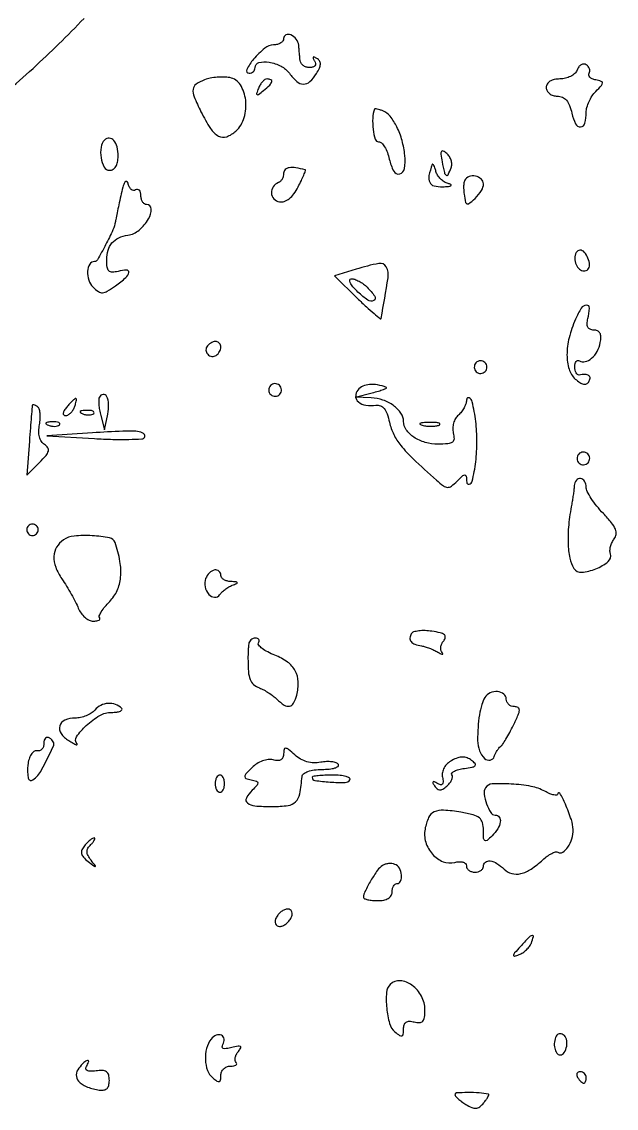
# Model space of a CAD drawing. Extents: x 0 to 5034, y 0 to 2560.
# Drawn here: x 3135.1 to 3239.3, y 987.6 to 1178 of the extents above; entities that cross this region are included whole.
import ezdxf

# ---------------------------------------------------------------- set-up
doc = ezdxf.new("R2010")
doc.units = 0

msp = doc.modelspace()

# ---------------------------------------------------------------- linework, layer by layer
msp.add_lwpolyline([(3127.396777, 1161.536117, 0.015709), (3137.095668, 1169.862637, 0.016743), (3146.041861, 1178.612574, 0.011542)], format="xyb")
for points in [[(3181, 1175.083333, -0.157434), (3180.865784, 1174.667636, -0.095035), (3180.485938, 1174.308998, -0.07766), (3179.919224, 1174.061219, -0.059874), (3179.25, 1173.968575, 0.16971), (3177.700726, 1173.39571, 0.041874), (3175.732904, 1171.471902, 0.064242), (3174.537974, 1169.666615, 0.555161), (3174.953315, 1169, 0.094473), (3175.352843, 1169.076169, 0.096755), (3175.692536, 1169.29375, 0.098943), (3175.919924, 1169.618427, 0.103799), (3176, 1170, -0.342528), (3176.673014, 1170.867159, -0.10436), (3178.446684, 1170.94315, -0.077433), (3180.550323, 1170.246714, -0.118554), (3182, 1169, 0.053931), (3183.302006, 1167.551769, 0.182222), (3184.468167, 1167.099094, 0.195309), (3185.588298, 1167.541276, 0.062784), (3186.738975, 1168.95364, 0.030514), (3187.265936, 1169.924603, 0.101301), (3187.433776, 1170.62775, 0.155512), (3187.281276, 1171.165872, 0.108553), (3186.825013, 1171.608148, 0.030925), (3186.380985, 1171.845983, 0.32397), (3186.189967, 1171.807921, 0.305137), (3186.158871, 1171.609149, 0.029116), (3186.404508, 1171.154508, -0.099174), (3186.57641, 1170.692032, -0.20018), (3186.486737, 1170.320715, -0.168066), (3186.138375, 1170.079475, -0.068269), (3185.559017, 1170, -0.077438), (3184.954707, 1170.094157, -0.083231), (3184.424077, 1170.367188, -0.091028), (3184.047635, 1170.772934, -0.119153), (3183.88465, 1171.25, 0.000253), (3183.830814, 1171.830188, 0.000135), (3183.763631, 1172.548149, 0.000134), (3183.694595, 1173.281655, 0.000209), (3183.63465, 1173.913912, 0.143355), (3183.210827, 1174.975902, 0.122754), (3182.257985, 1175.718502, 0.215017), (3181.40453, 1175.713511, 0.293346)], [(3232.385948, 1169.563382, -0.115732), (3231.979484, 1168.965214, -0.065629), (3231.259304, 1168.459243, -0.060022), (3230.352748, 1168.116489, -0.060466), (3229.393011, 1168, 0.05124), (3228.408704, 1167.898863, 0.089017), (3227.648835, 1167.593294, 0.115825), (3227.172595, 1167.112137, 0.138282), (3227, 1166.5, 0.127193), (3227.147914, 1165.927952, 0.100758), (3227.56416, 1165.440625, 0.089594), (3228.186814, 1165.113011, 0.07656), (3228.920545, 1165, -0.105248), (3229.815922, 1164.809415, -0.111015), (3230.536422, 1164.272329, -0.084661), (3231.092362, 1163.345257, -0.038783), (3231.501917, 1161.991274, 0.057122), (3232.140286, 1160.129525, 0.304414), (3233.018629, 1159.608557, 0.329515), (3233.769112, 1160.230832, 0.06055), (3234, 1162.130446, -0.067788), (3234.121599, 1163.02323, -0.039041), (3234.493087, 1164.044792, -0.038241), (3235.036043, 1165.030991, -0.051468), (3235.678593, 1165.821429, 0.010144), (3236.692177, 1166.876982, 0.189972), (3236.855362, 1167.298508, 0.328697), (3236.641842, 1167.584539, 0.026034), (3235.66635, 1167.825682, -0.054043), (3235.05743, 1168.012886, -0.097078), (3234.62746, 1168.306916, -0.144875), (3234.441692, 1168.655444, -0.191162), (3234.504069, 1169.006584, 0.118911), (3234.626979, 1169.381411, 0.10065), (3234.576744, 1169.796374, 0.0923), (3234.360134, 1170.188046, 0.082177), (3234.009249, 1170.494284, 0.146423), (3233.572428, 1170.611796, 0.1238), (3233.110262, 1170.48173, 0.100766), (3232.691865, 1170.11363, 0.070617)], [(3167.159077, 1167.863143, 0.060035), (3165.665898, 1167.096678, 0.219219), (3165.127687, 1166.208945, 0.128267), (3165.31643, 1164.886168, 0.016469), (3166.520749, 1162.258863, 0.026297), (3168.195726, 1159.301449, 0.125483), (3169.600492, 1157.984269, 0.218562), (3171.020598, 1157.880113, 0.098537), (3172.645562, 1158.884417, 0.135639), (3174.09374, 1161.240422, 0.099576), (3174.349265, 1164.311548, 0.111989), (3173.413935, 1166.968062, 0.208007), (3171.561094, 1168.233072, 0.042221), (3170.545266, 1168.339606, 0.025991), (3169.342788, 1168.301271, 0.025974), (3168.148922, 1168.13817, 0.041674)], [(3176.584097, 1166.358556, 0.012731), (3176.264678, 1165.458284, 0.389672), (3176.355597, 1165.258808, 0.27071), (3176.617386, 1165.292701, 0.008807), (3177.477108, 1165.981001, 0.017238), (3178.562498, 1166.946872, 0.127361), (3178.925, 1167.530548, 0.389178), (3178.765008, 1167.870501, 0.097466), (3178.106989, 1168, 0.148172), (3177.719384, 1167.882557, 0.058677), (3177.291272, 1167.517826, 0.05126), (3176.891147, 1166.986565, 0.0442)], [(3196.918758, 1162.718615, 0.077469), (3196.596207, 1161.136959, 0.042921), (3196.673686, 1159.163673, 0.040947), (3197.033158, 1157.450949, 0.331963), (3197.637523, 1157, -0.200029), (3198.146785, 1156.787774, -0.057701), (3198.684514, 1156.10319, -0.048205), (3199.166613, 1155.115822, -0.035434), (3199.511634, 1153.94703, 0.066209), (3200.274387, 1151.847222, 0.344816), (3201.322627, 1151.371488, 0.30463), (3202.159547, 1152.285602, 0.061435), (3202.222714, 1154.604892, 0.043282), (3201.742703, 1157.213179, 0.047743), (3200.829301, 1159.611285, 0.05339), (3199.646782, 1161.472475, 0.133713), (3198.359405, 1162.415578, 0.015056), (3197.832401, 1162.599806, 0.024721), (3197.375461, 1162.719777, 0.021943), (3197.017457, 1162.778818, 0.346597)], [(3149.63948, 1157.306147, 0.162768), (3149.006107, 1156.036371, 0.075333), (3149.025504, 1154.170117, 0.083344), (3149.573977, 1152.553459, 0.276062), (3150.5, 1152, 0.1393), (3151.115743, 1152.17494, 0.117066), (3151.596373, 1152.656831, 0.088683), (3151.900008, 1153.430217, 0.049343), (3152, 1154.440983, 0.056552), (3151.813511, 1156.084539, 0.11631), (3151.244782, 1157.239559, 0.2139), (3150.461201, 1157.627999, 0.209008)], [(3208.753577, 1153.508745, 0.008542), (3209.151909, 1151.602208, 0.189042), (3209.464673, 1151.141813, 0.456022), (3209.809772, 1151.231882, 0.023351), (3210.33357, 1152.426887, 0.095274), (3210.44525, 1153.053294, 0.069902), (3210.337356, 1153.752421, 0.067863), (3210.034799, 1154.415252, 0.078747), (3209.577559, 1154.935632, 0.04811), (3208.941025, 1155.367919, 0.407419), (3208.63868, 1155.283155, 0.166021), (3208.543207, 1154.798873, 0.013623)], [(3181, 1151.494849, -0.064527), (3180.930968, 1150.962168, -0.062641), (3180.728281, 1150.458904, -0.06784), (3180.428773, 1150.059526, -0.111961), (3180.075, 1149.833333, 0.158009), (3179.161418, 1149.12532, 0.165373), (3178.857888, 1148.029815, 0.171406), (3179.287557, 1147.005007, 0.168533), (3180.26866, 1146.468582, 0.126957), (3181.113017, 1146.541496, 0.084049), (3181.968515, 1147.016001, 0.065961), (3182.793614, 1147.875546, 0.039013), (3183.544341, 1149.085745, 0.008011), (3184.102489, 1150.20883, 0.013661), (3184.527692, 1151.166413, 0.007472), (3184.838094, 1151.95355, 0.440812), (3184.77568, 1152.076511, 0.026655), (3183.113096, 1152.443805, 0.079411), (3181.950523, 1152.450358, 0.152045), (3181.268286, 1152.116894, 0.206457)], [(3207.03949, 1153, 0.036904), (3206.453338, 1151.062361, 0.164907), (3206.578186, 1149.898795, 0.226434), (3207.339241, 1149.268519, 0.072596), (3208.838484, 1149.116001, 0.012428), (3209.860457, 1149.186025, 0.107946), (3210.292089, 1149.323492, 0.589461), (3210.289103, 1149.490687, 0.057493), (3209.811484, 1149.677485, -0.076457), (3209.132542, 1149.973034, -0.05561), (3208.488108, 1150.488108, -0.05561), (3207.973034, 1151.132542, -0.076457), (3207.677485, 1151.811484, 0.01681), (3207.492869, 1152.426621, 0.041891), (3207.306313, 1152.857123, 0.112853), (3207.152515, 1153.033398, 0.492929)], [(3212.744151, 1150.25, 0.084295), (3212.5643, 1149.656551, 0.039983), (3212.527328, 1148.855923, 0.029142), (3212.625008, 1147.797693, 0.011969), (3212.875, 1146.377555, 0.517621), (3213.393174, 1146.147815, 0.066661), (3214.524254, 1147.04593, 0.046827), (3215.654697, 1148.464058, 0.145873), (3216, 1149.622445, 0.215012), (3215.616057, 1150.474011, 0.134104), (3214.616839, 1150.96538, 0.129274), (3213.478902, 1150.889356, 0.198681)], [(3152.459304, 1147.5, 0.000847), (3152.121246, 1145.931265, 0.001185), (3151.824836, 1144.528125, 0.000704), (3151.579495, 1143.344634, 0.015784), (3151.519827, 1143, -0.07284), (3151.091517, 1141.539651, -0.012678), (3149.822933, 1138.953669, -0.006597), (3148.40034, 1136.315987, -0.272184), (3147.862877, 1136, 0.263294), (3147.028085, 1135.527665, 0.121696), (3146.648543, 1134.29544, 0.094639), (3146.852689, 1132.759345, 0.116664), (3147.609818, 1131.533039, 0.044995), (3148.547684, 1130.750321, 0.166973), (3149.278345, 1130.544445, 0.123612), (3150.113168, 1130.804721, 0.02012), (3151.535903, 1131.754101, 0.019947), (3153.364508, 1133.198538, 0.171997), (3153.874794, 1134.086297, 0.482065), (3153.499135, 1134.516891, 0.052752), (3152, 1134.289749, -0.055401), (3150.979483, 1134.140636, -0.210106), (3150.394372, 1134.374193, -0.164033), (3150.082824, 1135.016436, -0.031631), (3150, 1136.324352, -0.070669), (3150.237042, 1137.993105, -0.108327), (3150.932018, 1139.271259, -0.107748), (3152.101186, 1140.145936, -0.069358), (3153.730011, 1140.630462, 0.139109), (3155.666096, 1141.511567, 0.080238), (3157.34186, 1143.472534, 0.142971), (3157.809032, 1145.207805, 0.408067), (3157, 1146, -0.153634), (3156.618621, 1146.120018, -0.097988), (3156.29375, 1146.457961, -0.080552), (3156.074545, 1146.962904, -0.062283), (3156, 1147.559017, 0.060173), (3155.932866, 1148.114845, 0.128661), (3155.728482, 1148.492265, 0.191448), (3155.426126, 1148.634699, 0.155102), (3155.075682, 1148.546774, -0.183608), (3154.691334, 1148.472695, -0.139744), (3154.302008, 1148.660981, -0.097219), (3153.965249, 1149.105051, -0.05646), (3153.739875, 1149.737757, 0.255047), (3153.494086, 1150.013051, 0.363199), (3153.201717, 1149.904915, 0.062207), (3152.840162, 1149.038955, 0.01433)], [(3232, 1136.559017, 0.09848), (3232.213704, 1135.484534, 0.119858), (3232.817565, 1134.658465, 0.164168), (3233.58897, 1134.354327, 0.211971), (3234.291619, 1134.624952, 0.218914), (3234.58367, 1135.414306, 0.079214), (3234.298867, 1136.605117, 0.079209), (3233.65787, 1137.648401, 0.218838), (3232.893011, 1138, 0.15858), (3232.552406, 1137.889187, 0.097032), (3232.262322, 1137.576711, 0.078855), (3232.066453, 1137.110074, 0.060079)], [(3193.690418, 1134.668942), (3189.880835, 1133.5), (3193.940418, 1129.547052, 0.006329), (3195.503618, 1128.062995, 0.011292), (3196.831653, 1126.888336, 0.006116), (3197.923914, 1125.987998, 0.568702), (3198.082231, 1126.047052, 0.006135), (3199.28193, 1133.150135, 0.157834), (3198.978421, 1135.054619, 0.335881), (3197.692213, 1135.678451, 0.025312)], [(3195.651786, 1131.491071, -0.045385), (3196.967643, 1129.911888, -0.451659), (3196.783114, 1129.172215, -0.27768), (3195.753916, 1129.238033, -0.038483), (3194.021031, 1130.646539, -0.023525), (3193.137239, 1131.568392, -0.063336), (3192.6325, 1132.32097, -0.17179), (3192.574697, 1132.784674, -0.352206), (3192.84246, 1133, -0.086795), (3193.447874, 1132.894109, -0.036663), (3194.204113, 1132.556752, -0.034863), (3194.978416, 1132.068501, -0.038295)], [(3232.109645, 1125.885576, 0.043063), (3231.0027, 1122.660662, 0.060801), (3230.630013, 1119.649019, 0.07397), (3230.998348, 1117.144115, 0.136224), (3232.09215, 1115.416606, 0.036197), (3232.883199, 1114.7986, 0.097836), (3233.537734, 1114.525112, 0.157127), (3234.058709, 1114.583163, 0.149741), (3234.45974, 1114.934857, 0.1149), (3234.672998, 1115.568237, 0.271724), (3234.470903, 1116.003535, 0.152247), (3233.834094, 1116.20285, 0.03946), (3232.75, 1116.118421, -0.211938), (3232.464248, 1116.194772, -0.103366), (3232.220313, 1116.492747, -0.073584), (3232.054926, 1116.97075, -0.046583), (3232, 1117.559017, -0.050757), (3232.057248, 1118.121503, -0.110344), (3232.234338, 1118.515244, -0.18554), (3232.495931, 1118.679773, -0.189237), (3232.797746, 1118.625, 0.201571), (3233.829354, 1118.463002, 0.119322), (3234.952107, 1119.046907, 0.091646), (3235.913837, 1120.258528, 0.074609), (3236.466008, 1121.823495, 0.045373), (3236.563418, 1122.798583, 0.123469), (3236.401805, 1123.468232, 0.168507), (3235.985866, 1123.85916, 0.105522), (3235.325951, 1124, -0.095988), (3234.66917, 1124.127259, -0.179307), (3234.273634, 1124.486698, -0.136473), (3234.14458, 1125.101039, -0.047928), (3234.289489, 1125.999004, 0.051242), (3234.574501, 1127.842577, 0.444707), (3234.053063, 1128.363494, 0.244168), (3233.143441, 1127.829365, 0.036055)], [(3167.542705, 1121.069098, 0.195483), (3167.412739, 1120.300347, 0.177971), (3167.849183, 1119.620737, 0.173509), (3168.632003, 1119.375083, 0.18866), (3169.36052, 1119.693853, 0.094258), (3169.860497, 1120.428701, 0.135693), (3169.969472, 1121.203471, 0.182678), (3169.664889, 1121.772622, 0.181466), (3169.059017, 1122, 0.08447), (3168.65652, 1121.931514, 0.05343), (3168.225445, 1121.726548, 0.051896), (3167.832549, 1121.425195, 0.064898)], [(3214.552786, 1118.08541, 0.099038), (3214.401684, 1117.679226, 0.097945), (3214.417584, 1117.244476, 0.097945), (3214.597789, 1116.848514, 0.099038), (3214.91459, 1116.552786, 0.099038), (3215.320774, 1116.401684, 0.097945), (3215.755524, 1116.417584, 0.097945), (3216.151486, 1116.597789, 0.099038), (3216.447214, 1116.91459, 0.099038), (3216.598316, 1117.320774, 0.097945), (3216.582416, 1117.755524, 0.097945), (3216.402211, 1118.151486, 0.099038), (3216.08541, 1118.447214, 0.099038), (3215.679226, 1118.598316, 0.097945), (3215.244476, 1118.582416, 0.097945), (3214.848514, 1118.402211, 0.099038)], [(3178.552786, 1114.08541, 0.099038), (3178.401684, 1113.679226, 0.097945), (3178.417584, 1113.244476, 0.097945), (3178.597789, 1112.848514, 0.099038), (3178.91459, 1112.552786, 0.099038), (3179.320774, 1112.401684, 0.097945), (3179.755524, 1112.417584, 0.097945), (3180.151486, 1112.597789, 0.099038), (3180.447214, 1112.91459, 0.099038), (3180.598316, 1113.320774, 0.097945), (3180.582416, 1113.755524, 0.097945), (3180.402211, 1114.151486, 0.099038), (3180.08541, 1114.447214, 0.099038), (3179.679226, 1114.598316, 0.097945), (3179.244476, 1114.582416, 0.097945), (3178.848514, 1114.402211, 0.099038)], [(3193.99513, 1113.494132, 0.184206), (3193.621522, 1112.397652, 0.211523), (3194.102241, 1111.409648, 0.137924), (3195.411869, 1110.813866, 0.079069), (3197.160084, 1110.822584, -0.13791), (3197.946494, 1110.734697, -0.12924), (3198.594782, 1110.249553, -0.083362), (3199.117771, 1109.303416, -0.030614), (3199.537349, 1107.829953, 0.059951), (3200.27917, 1105.70561, 0.056432), (3201.51547, 1103.770277, 0.0332), (3203.678387, 1101.437272, 0.007115), (3207.747228, 1097.702574, 0.021187), (3208.980847, 1096.69268, 0.149738), (3209.701105, 1096.432725, 0.177852), (3210.378725, 1096.644509, 0.032625), (3211.381146, 1097.524003, -0.009839), (3212.386072, 1098.490138, -0.21979), (3212.760854, 1098.611574, -0.34672), (3212.987765, 1098.384, -0.019471), (3213.070285, 1097.321429, 0.468046), (3213.502034, 1096.988617, 0.284236), (3214.025947, 1097.499363, 0.031902), (3214.650418, 1100.921851, 0.029182), (3214.859429, 1104.5, 0.029898), (3214.651093, 1107.98099, 0.029639), (3214.029029, 1111.42261, 0.211271), (3213.498424, 1112.114112, 0.55527), (3213.070285, 1111.872445, -0.068472), (3212.94155, 1111.16454, -0.042013), (3212.610346, 1110.382465, -0.041384), (3212.143054, 1109.649059, -0.057077), (3211.603235, 1109.085677, 0.089361), (3211.107144, 1108.496486, 0.061545), (3210.767579, 1107.690284, 0.059932), (3210.62762, 1106.800302, 0.07314), (3210.719866, 1105.963232, -0.067584), (3210.844186, 1104.939239, -0.235056), (3210.547561, 1104.363693, -0.138787), (3209.7611, 1104.070019, -0.020394), (3208.045203, 1104, -0.067728), (3205.789104, 1104.307009, -0.078673), (3203.819926, 1105.204212, -0.092955), (3202.473824, 1106.509275, -0.155101), (3202, 1108, 0.152533), (3201.551262, 1109.436728, 0.084668), (3200.255496, 1110.761317, 0.074273), (3198.397315, 1111.726796, 0.072378), (3196.321429, 1112.118315), (3193.5, 1112.23663), (3196.5, 1113, 0.00947), (3197.617105, 1113.306893, 0.019743), (3198.471875, 1113.596361, 0.027046), (3199.006322, 1113.835086, 0.646581), (3199, 1113.958196, 0.048145), (3197.46439, 1114.392028, 0.068), (3196.046042, 1114.453527, 0.080782), (3194.858422, 1114.145627, 0.116317)], [(3148.726624, 1112.266312, 0.118028), (3148.607646, 1111.815257, 0.024565), (3148.629243, 1110.990729, 0.024518), (3148.751401, 1110.013306, 0.021005), (3148.97307, 1109), (3149.631089, 1106.5), (3150.181435, 1109.273867, 0.056098), (3150.328109, 1111.020444, 0.106454), (3149.993624, 1112.384863, 0.322213), (3149.379659, 1112.71619, 0.241902)], [(3136.961565, 1110.809017, 0.01101), (3136.937374, 1110.572029, 0.000105), (3136.799132, 1108.836731, 0.000351), (3136.641874, 1106.839747, 0.000227), (3136.462577, 1104.52879), (3136.002024, 1098.55758), (3138.251012, 1100.811711, 0.018614), (3139.379713, 1102.03052, 0.110396), (3139.785873, 1102.79216, 0.222095), (3139.68668, 1103.380271, 0.103159), (3139.113089, 1103.926553, -0.114373), (3138.573873, 1104.463387, -0.078112), (3138.232689, 1105.26156, -0.065071), (3138.113244, 1106.268375, -0.044281), (3138.22898, 1107.4175, 0.033182), (3138.357827, 1108.463665, 0.042629), (3138.329728, 1109.432303, 0.048483), (3138.165433, 1110.198997, 0.17919), (3137.865891, 1110.582884, 0.026464), (3137.530941, 1110.766154, 0.050721), (3137.243065, 1110.87006, 0.082335), (3137.042042, 1110.886324, 0.354717)], [(3143, 1110.5, 0.035237), (3142.57205, 1109.903434, 0.100348), (3142.396714, 1109.425778, 0.22275), (3142.484197, 1109.128897, 0.214681), (3142.770566, 1109, 0.125677), (3143.201557, 1109.11007, 0.064053), (3143.656816, 1109.440625, 0.05745), (3144.065988, 1109.926337, 0.054778), (3144.361626, 1110.5, 0.019009), (3144.557685, 1111.075405, 0.034664), (3144.666459, 1111.559375, 0.044074), (3144.688496, 1111.904913, 0.407084), (3144.59106, 1112, 0.176553), (3144.395857, 1111.928855, 0.014236), (3143.980891, 1111.559375, 0.017822), (3143.50208, 1111.074599, 0.012711)], [(3145.8125, 1109.316886, 0.051402), (3146.359369, 1109.160852, 0.05415), (3146.916927, 1109.123424, 0.060344), (3147.402231, 1109.202593, 0.126455), (3147.729167, 1109.395833, 0.296942), (3147.77538, 1109.614691, 0.208169), (3147.592839, 1109.799335, 0.077125), (3147.112848, 1109.910055, 0.028489), (3146.416667, 1109.921053, 0.018894), (3145.670344, 1109.862007, 0.168741), (3145.37858, 1109.720685, 0.470617), (3145.395823, 1109.538436, 0.054073)], [(3139.8125, 1107.316886, 0.051402), (3140.359369, 1107.160852, 0.05415), (3140.916927, 1107.123424, 0.060344), (3141.402231, 1107.202593, 0.126455), (3141.729167, 1107.395833, 0.296942), (3141.77538, 1107.614691, 0.208169), (3141.592839, 1107.799335, 0.077125), (3141.112848, 1107.910055, 0.028489), (3140.416667, 1107.921053, 0.018894), (3139.670344, 1107.862007, 0.168741), (3139.37858, 1107.720685, 0.470617), (3139.395823, 1107.538436, 0.054073)], [(3205.269032, 1107.307009, 0.037336), (3206.036634, 1107.167106, 0.029507), (3206.880008, 1107.127736, 0.030339), (3207.671085, 1107.185595, 0.06278), (3208.269032, 1107.344063, 0.31318), (3208.386009, 1107.52287, 0.333666), (3208.257153, 1107.684921, 0.052471), (3207.580113, 1107.787295, 0.014395), (3206.5, 1107.805051, 0.012823), (3205.431793, 1107.764444, 0.080377), (3204.900903, 1107.643467, 0.597527), (3204.883358, 1107.48334, 0.087174)], [(3147.5, 1105.975471), (3139.5, 1105.450942), (3147.848606, 1104.975471, 0.007867), (3151.078609, 1104.842462, 0.012213), (3153.867511, 1104.839684, 0.006497), (3156.181422, 1104.924002, 0.247666), (3156.614918, 1105.180902, 0.402091), (3156.469167, 1105.850398, 0.126892), (3155.406197, 1106.225678, 0.033534), (3152.844353, 1106.276691, 0.004585)], [(3232.552786, 1102.08541, 0.099038), (3232.401684, 1101.679226, 0.097945), (3232.417584, 1101.244476, 0.097945), (3232.597789, 1100.848514, 0.099038), (3232.91459, 1100.552786, 0.099038), (3233.320774, 1100.401684, 0.097945), (3233.755524, 1100.417584, 0.097945), (3234.151486, 1100.597789, 0.099038), (3234.447214, 1100.91459, 0.099038), (3234.598316, 1101.320774, 0.097945), (3234.582416, 1101.755524, 0.097945), (3234.402211, 1102.151486, 0.099038), (3234.08541, 1102.447214, 0.099038), (3233.679226, 1102.598316, 0.097945), (3233.244476, 1102.582416, 0.097945), (3232.848514, 1102.402211, 0.099038)], [(3231.916667, 1096.75, -0.013455), (3231.858771, 1096.13244, -0.005199), (3231.746604, 1095.279687, -0.005143), (3231.605816, 1094.35731, -0.006331), (3231.454753, 1093.5, 0.022057), (3230.930161, 1089.855791, 0.033267), (3230.826436, 1086.650826, 0.03915), (3231.122061, 1084.03221, 0.093978), (3231.840042, 1082.224578, 0.281931), (3233.196292, 1081.559861, 0.071714), (3235.68318, 1082.160733, 0.074282), (3237.843729, 1083.422417, 0.314326), (3238.24233, 1084.783622, -0.090555), (3238.157293, 1085.371678, -0.053152), (3238.259066, 1086.077468, -0.050846), (3238.518569, 1086.78614, -0.060097), (3238.905114, 1087.385669, 0.145592), (3239.249732, 1088.192717, 0.130331), (3239.118037, 1089.095973, 0.071229), (3238.425142, 1090.235811, 0.018579), (3236.999655, 1091.842946, -0.021975), (3235.851391, 1093.15537, -0.025437), (3234.881149, 1094.503058, -0.025712), (3234.186882, 1095.710847, -0.118117), (3234, 1096.490898, 0.135318), (3233.721162, 1097.502343, 0.23126), (3233.003165, 1097.970972, 0.262867), (3232.26937, 1097.669024, 0.151073)], [(3136, 1089, 0.099038), (3136.076342, 1088.618362, 0.097945), (3136.29375, 1088.29375, 0.097945), (3136.618362, 1088.076342, 0.099038), (3137, 1088, 0.099038), (3137.381638, 1088.076342, 0.097945), (3137.70625, 1088.29375, 0.097945), (3137.923658, 1088.618362, 0.099038), (3138, 1089, 0.099038), (3137.923658, 1089.381638, 0.097945), (3137.70625, 1089.70625, 0.097945), (3137.381638, 1089.923658, 0.099038), (3137, 1090, 0.099038), (3136.618362, 1089.923658, 0.097945), (3136.29375, 1089.70625, 0.097945), (3136.076342, 1089.381638, 0.099038)], [(3142.427058, 1087.234687, 0.111132), (3141.238923, 1085.956825, 0.122245), (3140.765384, 1084.336849, 0.101665), (3141.073612, 1082.445277, 0.058674), (3142.145669, 1080.392948, -0.012322), (3142.968237, 1079.120712, -0.009373), (3143.808257, 1077.688866, -0.009493), (3144.545617, 1076.315822, -0.021826), (3145.034679, 1075.25, 0.05953), (3145.510843, 1074.389611, 0.058673), (3146.17833, 1073.660938, 0.064021), (3146.92709, 1073.165958, 0.114559), (3147.641916, 1073, 0.031492), (3148.253973, 1073.038588, 0.083776), (3148.671801, 1073.164678, 0.21029), (3148.826872, 1073.350282, 0.273227), (3148.772727, 1073.560606, -0.300499), (3148.699002, 1073.921397, -0.041651), (3149.0597, 1074.639434, -0.036426), (3149.686483, 1075.514449, -0.022751), (3150.536889, 1076.445979, 0.092501), (3151.83645, 1078.341792, 0.081374), (3152.44002, 1080.666194, 0.066689), (3152.324013, 1083.459044, 0.037616), (3151.484077, 1086.75, 0.273237), (3150.496294, 1087.60291, 0.031345), (3147.45715, 1087.957451, 0.035197), (3144.296384, 1087.904023, 0.128994)], [(3167.335833, 1080.432783, 0.145093), (3167.224744, 1079.015691, 0.12712), (3167.88991, 1077.682627, 0.19634), (3168.903849, 1077.170972, 0.275362), (3169.791641, 1077.608415, -0.057132), (3170.170753, 1078.068026, -0.030405), (3170.732544, 1078.547156, -0.029829), (3171.373783, 1078.972538, -0.04061), (3172, 1079.271109, 0.010258), (3172.779626, 1079.586343, 0.403256), (3172.845775, 1079.743056, 0.289553), (3172.682747, 1079.864413, 0.007783), (3171.75, 1079.921053, -0.054847), (3171.080596, 1080.025421, -0.072185), (3170.514062, 1080.270559, -0.089519), (3170.133074, 1080.612237, -0.166817), (3170, 1081, 0.210313), (3169.667948, 1081.754507, 0.24244), (3168.916523, 1081.959179, 0.147633), (3167.987412, 1081.448071, 0.102435)], [(3203.355836, 1070.766738, 0.12226), (3203.118588, 1070.026765, 0.195333), (3203.323856, 1069.404969, 0.132229), (3204.005567, 1068.935376, 0.047545), (3205.158369, 1068.646844, -0.035981), (3205.779443, 1068.506549, -0.017685), (3206.546521, 1068.244268, -0.017448), (3207.327648, 1067.91427, -0.024264), (3208, 1067.561554, 0.015078), (3208.542473, 1067.264145, 0.097137), (3208.841611, 1067.178877, 0.563976), (3208.90567, 1067.267145, 0.08441), (3208.758676, 1067.497665, -0.133614), (3208.552592, 1067.902949, -0.084864), (3208.533714, 1068.43539, -0.074307), (3208.700732, 1069.011388, -0.065634), (3209.033857, 1069.540796, 0.126949), (3209.31432, 1070.136263, 0.275124), (3209.147406, 1070.594476, 0.11487), (3208.440818, 1070.940833, 0.020327), (3206.981153, 1071.216074, 0.029199), (3205.765315, 1071.322544, 0.038088), (3204.650167, 1071.269898, 0.042044), (3203.770573, 1071.084851, 0.183475)], [(3174.875, 1069, 0.013097), (3174.826927, 1068.511841, 0.005503), (3174.786719, 1067.853125, 0.00544), (3174.75913, 1067.147499, 0.00705), (3174.75, 1066.5, 0.017112), (3174.831484, 1064.119827, 0.074412), (3175.134514, 1062.745318, 0.12262), (3175.738513, 1061.880326, 0.089042), (3176.75, 1061.274569, -0.032327), (3177.516174, 1060.926324, -0.019688), (3178.374107, 1060.422941, -0.019697), (3179.188695, 1059.854372, -0.032699), (3179.821429, 1059.305954, 0.04809), (3181.079709, 1058.281329, 0.198757), (3182.022479, 1058.095222, 0.222837), (3182.749718, 1058.632186, 0.060197), (3183.289749, 1060, 0.071925), (3183.554269, 1062.348206, 0.117386), (3183.031647, 1064.272987, 0.112519), (3181.675373, 1065.810252, 0.062546), (3179.469765, 1067.011863, -0.025103), (3178.21135, 1067.580046, -0.042769), (3177.23418, 1068.192392, -0.056097), (3176.63469, 1068.759161, -0.324452), (3176.604359, 1069.168856, 0.105497), (3176.717575, 1069.485529, 0.180373), (3176.656056, 1069.755851, 0.164001), (3176.424745, 1069.937238, 0.085181), (3176.059017, 1070, 0.090716), (3175.645123, 1069.924283, 0.085071), (3175.274367, 1069.70625, 0.086784), (3175.003128, 1069.381809, 0.10004)], [(3216.253352, 1059.600914, 0.069113), (3215.70829, 1058.365691, 0.027618), (3215.299576, 1056.557824, 0.024954), (3215.045614, 1054.401149, 0.019808), (3214.980617, 1052.056018, 0.085857), (3215.308775, 1050.284814, 0.114606), (3216.205834, 1048.923663, 0.243392), (3217.176553, 1048.642032, 0.270951), (3217.899944, 1049.282046, -0.033144), (3218.102905, 1049.785013, -0.027687), (3218.381682, 1050.289101, -0.028584), (3218.689637, 1050.722589, -0.065295), (3218.978279, 1051, 0.087279), (3219.327453, 1051.366256, 0.010603), (3219.92593, 1052.307813, 0.012322), (3220.591286, 1053.468925, 0.009868), (3221.25169, 1054.75, 0.010554), (3222.084942, 1056.542523, 0.09056), (3222.288557, 1057.399014, 0.281095), (3222.056226, 1057.829109, 0.132638), (3221.423355, 1058, -0.092561), (3220.880004, 1058.101456, -0.096185), (3220.418111, 1058.391667, -0.099312), (3220.108988, 1058.824606, -0.105916), (3220, 1059.333333, 0.231805), (3219.567385, 1060.216337, 0.148163), (3218.479109, 1060.632794, 0.122498), (3217.177335, 1060.406004, 0.151379)], [(3147.921243, 1057.405104, -0.078313), (3147.309597, 1056.866736, -0.044365), (3146.430683, 1056.412749, -0.042967), (3145.439475, 1056.103705, -0.054141), (3144.484544, 1056, 0.099023), (3142.672098, 1055.637496, 0.22794), (3141.769867, 1054.624782, 0.229862), (3142.001292, 1053.29518, 0.100227), (3143.349779, 1052.046955, 0.009444), (3144.136631, 1051.587896, 0.03218), (3144.67187, 1051.332699, 0.249455), (3144.819246, 1051.348731, 0.459929), (3144.831053, 1051.454334, -0.348742), (3144.729703, 1052.72315, -0.058731), (3146.428805, 1054.70504, -0.054421), (3148.782151, 1056.442655, -0.132588), (3150.847002, 1057, 0.026461), (3151.755042, 1057.048088, 0.066271), (3152.398638, 1057.204336, 0.167603), (3152.670446, 1057.434502, 0.342929), (3152.637722, 1057.695611, 0.111813), (3151.557176, 1058.377126, 0.100717), (3150.245383, 1058.56097, 0.099332), (3148.951035, 1058.217295, 0.105521)], [(3139, 1051.559017, -0.081436), (3138.905473, 1050.982488, -0.109766), (3138.632812, 1050.531399, -0.125265), (3138.226067, 1050.27683, -0.127531), (3137.75, 1050.25, 0.209497), (3137.242197, 1050.138776, 0.095899), (3136.769885, 1049.632738, 0.068835), (3136.396369, 1048.801411, 0.042591), (3136.183578, 1047.75, 0.075343), (3136.265292, 1045.471154, 0.55679), (3137.086635, 1045.154029, 0.107926), (3138.591731, 1046.911616, 0.015426), (3140.719156, 1051.180902, 0.147537), (3140.762022, 1051.488458, 0.08477), (3140.642001, 1051.846297, 0.071748), (3140.381578, 1052.19901, 0.059563), (3140.016312, 1052.489919, 0.136093), (3139.63036, 1052.602176, 0.190788), (3139.298542, 1052.475564, 0.140899), (3139.074611, 1052.109731, 0.067432)], [(3181, 1049.748607, -0.094641), (3180.87766, 1049.108062, -0.168116), (3180.531138, 1048.705363, -0.139005), (3179.953786, 1048.557399, -0.057669), (3179.149076, 1048.671267, 0.097495), (3178.306681, 1048.723057, 0.05436), (3177.304983, 1048.47624, 0.051308), (3176.306948, 1047.990777, 0.057599), (3175.470483, 1047.327647, 0.010498), (3174.397757, 1046.208915, 0.169977), (3174.194433, 1045.736821, 0.339613), (3174.403184, 1045.421541, 0.035236), (3175.319818, 1045.176982, -0.028846), (3176.237067, 1044.94476, -0.301924), (3176.46873, 1044.657529, -0.207225), (3176.332855, 1044.242504, -0.015086), (3175.489219, 1043.346362, 0.072613), (3174.472879, 1041.982524, 0.363002), (3174.649262, 1041.116705, 0.151561), (3175.941109, 1040.611816, 0.017937), (3179.056923, 1040.5, 0.032569), (3181.764504, 1040.676555, 0.167286), (3183.09202, 1041.33714, 0.1495), (3183.813456, 1042.720323, 0.024435), (3184.225268, 1045.75, -0.214831), (3184.504696, 1046.250177, -0.073913), (3185.253151, 1046.649917, -0.054369), (3186.35925, 1046.91399, -0.031441), (3187.725684, 1047, 0.024236), (3188.990013, 1047.06132, 0.049374), (3189.964331, 1047.254355, 0.087567), (3190.520568, 1047.536168, 0.388075), (3190.582884, 1047.865891, 0.176285), (3190.202744, 1048.16597, 0.049564), (3189.453255, 1048.333733, 0.04345), (3188.507666, 1048.366195, 0.034102), (3187.488826, 1048.242615, -0.058696), (3186.283559, 1048.156139, -0.058056), (3185.086524, 1048.3513, -0.05774), (3183.960602, 1048.818003, -0.056876), (3182.964959, 1049.531712, 0.010562), (3181.83894, 1050.508287, 0.146889), (3181.34935, 1050.716223, 0.38707), (3181.078699, 1050.519432, 0.050916)], [(3210.477519, 1048.5871, 0.065704), (3209.685173, 1048.01613, 0.076394), (3209.114284, 1047.28458, 0.082242), (3208.818308, 1046.463719, 0.094461), (3208.82365, 1045.63157, -0.032289), (3208.931416, 1044.808731, -0.188056), (3208.802109, 1044.399571, -0.300623), (3208.483272, 1044.297835, -0.06971), (3207.941623, 1044.536079, 0.021918), (3207.404563, 1044.836309, 0.300966), (3207.19346, 1044.811118, 0.342893), (3207.152775, 1044.617085, 0.024906), (3207.434519, 1044.10595, 0.071486), (3207.867937, 1043.5875, 0.180045), (3208.318756, 1043.40979, 0.140675), (3208.854934, 1043.552595, 0.038246), (3209.578017, 1044.064749, 0.049844), (3210.076162, 1044.569846, 0.063795), (3210.418119, 1045.12579, 0.077757), (3210.561362, 1045.64574, 0.168364), (3210.472035, 1046.045248, -0.318876), (3210.49354, 1046.381909, -0.102539), (3210.903279, 1046.716839, -0.059955), (3211.656844, 1047.001468, -0.030872), (3212.650574, 1047.181942, 0.014438), (3214.045104, 1047.388147, 0.166872), (3214.521721, 1047.652484, 0.379001), (3214.525054, 1048.015629, 0.050342), (3213.917529, 1048.5871, 0.069457), (3213.145467, 1049.024589, 0.094492), (3212.360879, 1049.174199, 0.082306), (3211.496275, 1049.030904, 0.041203)], [(3169, 1044.5, 0.053595), (3169.06169, 1043.926139, 0.073362), (3169.244792, 1043.440625, 0.093122), (3169.515341, 1043.114688, 0.17482), (3169.833333, 1043, 0.17482), (3170.151326, 1043.114688, 0.093122), (3170.421875, 1043.440625, 0.073362), (3170.604977, 1043.926139, 0.053595), (3170.666667, 1044.5, 0.053595), (3170.604977, 1045.073861, 0.073362), (3170.421875, 1045.559375, 0.093122), (3170.151326, 1045.885312, 0.17482), (3169.833333, 1046, 0.17482), (3169.515341, 1045.885312, 0.093122), (3169.244792, 1045.559375, 0.073362), (3169.06169, 1045.073861, 0.053595)], [(3186, 1045.613499, 0.374035), (3186.481323, 1045.060095, 0.017887), (3189.118843, 1044.78659, 0.018882), (3191.786271, 1044.707079, 0.25781), (3192.603045, 1045.166731, 0.409969), (3192.530355, 1045.484959, 0.075366), (3191.921295, 1045.755227, 0.044643), (3190.888688, 1045.940963, 0.022189), (3189.559017, 1046, 0.01019), (3188.194459, 1045.972186, 0.016855), (3187.045461, 1045.886465, 0.010858), (3186.131949, 1045.767138, 0.370475)], [(3216.357085, 1043.768758, 0.173728), (3216.121122, 1042.659259, 0.05252), (3216.535846, 1040.960234, 0.052778), (3217.267373, 1039.445146, 0.25948), (3218.067388, 1039, -0.245587), (3218.754806, 1038.640687, -0.192845), (3218.94646, 1037.809055, -0.102421), (3218.493504, 1036.600696, -0.055714), (3217.5, 1035.357143, -0.019684), (3216.620734, 1034.544509, -0.333342), (3216.25, 1034.521065, -0.239806), (3216.035388, 1034.896146, -0.012247), (3216, 1036.340674, 0.06603), (3215.822968, 1037.675379, 0.160102), (3215.283638, 1038.496338, 0.105959), (3214.194814, 1039.037029, 0.020606), (3212.036698, 1039.4938, 0.024012), (3209.000818, 1039.857874, 0.128309), (3207.37426, 1039.555356, 0.179853), (3206.395886, 1038.557988, 0.057814), (3205.764373, 1036.547731, 0.122892), (3205.892451, 1034.249674, 0.106982), (3207.078853, 1032.145428, 0.115393), (3208.942462, 1030.83043, 0.161507), (3210.96119, 1030.700102, -0.047844), (3211.757139, 1030.828685, -0.086031), (3212.412904, 1030.758188, -0.128048), (3212.839153, 1030.506467, -0.198197), (3213, 1030.116631, 0.133328), (3213.115603, 1029.69081, 0.100509), (3213.440625, 1029.32801, 0.087528), (3213.926814, 1029.083904, 0.072803), (3214.5, 1029, 0.064853), (3215.073457, 1029.074694, 0.082425), (3215.559375, 1029.29375, 0.098894), (3215.884432, 1029.618646, 0.148195), (3216, 1030, -0.230427), (3216.352049, 1030.723344, -0.200446), (3217.171151, 1030.949378, -0.108171), (3218.3639, 1030.524908, -0.057061), (3219.600367, 1029.54249, 0.130142), (3220.945473, 1028.760556, 0.126143), (3222.51833, 1028.734161, 0.089425), (3224.336285, 1029.529829, 0.039402), (3226.401444, 1031.16493, -0.03015), (3227.183344, 1031.807867, -0.041606), (3227.960318, 1032.278621, -0.047806), (3228.628626, 1032.534784, -0.208981), (3229.038137, 1032.47643, 0.289112), (3229.885606, 1032.484314, 0.102787), (3230.788321, 1033.372053, 0.075784), (3231.477353, 1034.844696, 0.075609), (3231.697026, 1036.456943, 0.07861), (3231.394379, 1038.194902, 0.019199), (3230.346067, 1040.916219, 0.033234), (3229.375356, 1042.815235, 0.75814), (3229.006161, 1042.714816, -0.369328), (3228.82939, 1042.511398, -0.086535), (3228.340872, 1042.523537, -0.050718), (3227.613918, 1042.74748, -0.025596), (3226.75, 1043.166252, 0.079945), (3224.362078, 1044.018995, 0.031393), (3220.88188, 1044.441016, 0.025622), (3217.540103, 1044.463323, 0.248075)], [(3146.110114, 1033.632679, 0.068375), (3145.652299, 1032.896226, 0.162408), (3145.590182, 1032.262098, 0.131993), (3145.92478, 1031.629974, 0.039078), (3146.737669, 1030.882679, 0.001742), (3147.840935, 1030.023277, 0.255536), (3147.996014, 1029.998579, 0.508062), (3148.025714, 1030.098761, 0.002488), (3147.273794, 1031.073794, -0.041546), (3146.731548, 1031.903522, -0.119976), (3146.558215, 1032.563081, -0.138492), (3146.717838, 1033.170318, -0.063362), (3147.223794, 1033.823794, 0.023176), (3147.635895, 1034.275979, 0.055535), (3147.884833, 1034.654489, 0.1342), (3147.934533, 1034.894741, 0.395933), (3147.822445, 1035, 0.140854), (3147.528518, 1034.915523, 0.028533), (3147.081206, 1034.598349, 0.028024), (3146.586929, 1034.15613, 0.023047)], [(3198.30902, 1030.15748, 0.095786), (3197.441729, 1029.319481, 0.019312), (3196.273756, 1027.509117, 0.01826), (3195.247988, 1025.621741, 0.115843), (3195, 1024.565741, 0.30835), (3195.149706, 1024.346068, 0.037981), (3195.734375, 1024.166187, 0.03432), (3196.541817, 1024.040902, 0.021334), (3197.5, 1024, 0.04716), (3198.543379, 1024.09863, 0.088208), (3199.333333, 1024.4, 0.118484), (3199.822179, 1024.88002, 0.140575), (3200, 1025.5, -0.053595), (3200.06169, 1026.073861, -0.073362), (3200.244792, 1026.559375, -0.093122), (3200.515341, 1026.885312, -0.17482), (3200.833333, 1027, 0.299611), (3201.476742, 1027.423568, 0.127512), (3201.641038, 1028.49085, 0.101068), (3201.267062, 1029.689753, 0.176956), (3200.49265, 1030.364447, 0.067143), (3199.96891, 1030.488361, 0.048222), (3199.366926, 1030.489487, 0.048577), (3198.78182, 1030.376002, 0.07227)], [(3180.064749, 1021.578017, 0.051981), (3179.661737, 1020.974615, 0.092995), (3179.486368, 1020.406747, 0.127395), (3179.55242, 1019.935829, 0.157392), (3179.838135, 1019.600038, 0.150925), (3180.282924, 1019.484575, 0.082168), (3180.839954, 1019.603052, 0.069216), (3181.421349, 1019.929598, 0.057089), (3181.935251, 1020.421983, 0.051981), (3182.338263, 1021.025385, 0.092995), (3182.513632, 1021.593253, 0.127395), (3182.44758, 1022.064171, 0.157392), (3182.161865, 1022.399962, 0.150925), (3181.717076, 1022.515425, 0.082168), (3181.160046, 1022.396948, 0.069216), (3180.578651, 1022.070402, 0.057089)], [(3222.461054, 1015.956966, 0.006468), (3221.463995, 1014.826165, 0.137821), (3221.277244, 1014.425092, 0.542001), (3221.436164, 1014.28019, 0.028092), (3222.228748, 1014.534284, 0.056294), (3222.887686, 1014.876395, 0.041434), (3223.53085, 1015.390321, 0.04218), (3224.06444, 1015.987169, 0.069808), (3224.391296, 1016.577319, 0.031871), (3224.740999, 1017.697146, 0.58616), (3224.52317, 1017.899832, 0.124247), (3223.923667, 1017.525486, 0.007454)], [(3199.666667, 1009.333333, 0.181155), (3199.007671, 1007.884884, 0.04208), (3199.049996, 1005.164572, 0.04269), (3199.556369, 1002.458678, 0.153117), (3200.5, 1001, 0.022049), (3201.313998, 1000.382947, 0.234883), (3201.713327, 1000.325393, 0.289982), (3201.945136, 1000.607374, 0.030904), (3202, 1001.494187, -0.074404), (3202.112772, 1002.247824, -0.173249), (3202.449053, 1002.699332, -0.155325), (3203.025408, 1002.864663, -0.056797), (3203.875, 1002.742939, 0.067062), (3204.807225, 1002.628778, 0.211391), (3205.367106, 1002.884682, 0.151454), (3205.668816, 1003.551664, 0.031056), (3205.75, 1004.857467, 0.123929), (3205.148291, 1007.247809, 0.111273), (3203.470577, 1009.180715, 0.137176), (3201.402093, 1009.963252, 0.222155)], [(3168.290226, 999.73899, 0.098864), (3167.502003, 998.107635, 0.073568), (3167.289607, 996.113974, 0.076874), (3167.65896, 994.235849, 0.133394), (3168.567173, 992.944251, 0.024413), (3169.320326, 992.378907, 0.22592), (3169.712451, 992.319358, 0.290411), (3169.941825, 992.585219, 0.036662), (3170, 993.377555, -0.10182), (3170.127399, 993.996678, -0.098557), (3170.489583, 994.523407, -0.097266), (3171.030535, 994.876302, -0.096324), (3171.666667, 995, 0.037878), (3172.262653, 995.045215, 0.107049), (3172.650465, 995.193285, 0.244364), (3172.772948, 995.410492, 0.207794), (3172.675343, 995.657991, -0.163543), (3172.503081, 996.004648, -0.084569), (3172.518626, 996.493801, -0.069199), (3172.713587, 997.047265, -0.054018), (3173.065827, 997.579316, 0.039492), (3173.49413, 998.187216, 0.415282), (3173.42543, 998.453617, 0.18479), (3173.015551, 998.522176, 0.014014), (3171.900779, 998.263802, -0.024167), (3170.956225, 998.064991, -0.120204), (3170.419719, 998.108074, -0.324529), (3170.240735, 998.356783, -0.138312), (3170.35994, 998.773378, 0.165119), (3170.580524, 999.731467, 0.264223), (3170.107275, 1000.397696, 0.210302), (3169.168948, 1000.418308, 0.133539)], [(3228.754232, 1000.266312, 0.084697), (3228.436116, 999.221291, 0.082939), (3228.479003, 998.121909, 0.104464), (3228.84371, 997.288862, 0.234312), (3229.437328, 996.972506, 0.26629), (3230.162879, 997.360605, 0.1021), (3230.575922, 998.472687, 0.093314), (3230.533019, 999.735512, 0.201974), (3229.980032, 1000.512341, 0.086456), (3229.629461, 1000.652808, 0.102024), (3229.272696, 1000.654687, 0.11056), (3228.965717, 1000.518222, 0.11748)], [(3145.110114, 994.632679, 0.168926), (3144.675085, 993.469987, 0.189748), (3145.084615, 992.353966, 0.117248), (3146.405421, 991.429593, 0.051162), (3148.477558, 990.845022, 0.060242), (3149.396578, 990.796829, 0.157798), (3150.002714, 991.039603, 0.158357), (3150.350348, 991.590758, 0.06079), (3150.466612, 992.5, 0.063807), (3150.349977, 993.453697, 0.177214), (3149.974562, 994.002532, 0.149501), (3149.282935, 994.234254, 0.041691), (3148.129743, 994.168623, -0.02913), (3147.161763, 994.089129, -0.111349), (3146.572004, 994.207506, -0.26355), (3146.357244, 994.49865, -0.170046), (3146.449706, 994.918623, 0.055703), (3146.839316, 995.741326, 0.583263), (3146.642897, 995.963007, 0.143279), (3146.02293, 995.628394, 0.024638)], [(3232.5, 993, 0.029505), (3232.768994, 992.617226, 0.035638), (3233.066025, 992.29375, 0.038439), (3233.34829, 992.065539, 0.151918), (3233.559017, 992, 0.210953), (3233.727648, 992.07446, 0.081139), (3233.870461, 992.29375, 0.061769), (3233.967655, 992.617151, 0.042167), (3234, 993, 0.105053), (3233.918938, 993.381556, 0.099167), (3233.688914, 993.70625, 0.09642), (3233.345238, 993.923877, 0.093332), (3232.940983, 994, 0.108972), (3232.586039, 993.921712, 0.182303), (3232.3746, 993.70625, 0.161196), (3232.343488, 993.3821, 0.082592)], [(3211, 990.023568, 0.185978), (3211.107297, 989.745079, 0.024546), (3211.56245, 989.28919, 0.025766), (3212.181413, 988.782896, 0.018961), (3212.914722, 988.28533, 0.036668), (3213.944534, 987.742712, 0.124269), (3214.688148, 987.619372, 0.144024), (3215.336616, 987.870131, 0.05581), (3216.037167, 988.544783, 0.016895), (3216.474061, 989.108952, 0.031812), (3216.780715, 989.596395, 0.040673), (3216.94105, 989.95869, 0.449987), (3216.872445, 990.081242, 0.037068), (3215.26474, 990.308891, 0.019098), (3213.231927, 990.366579, 0.009937), (3211.27099, 990.308335, 0.399769)]]:
    msp.add_lwpolyline(points, format="xyb", close=True)

doc.saveas('drawing.dxf')
